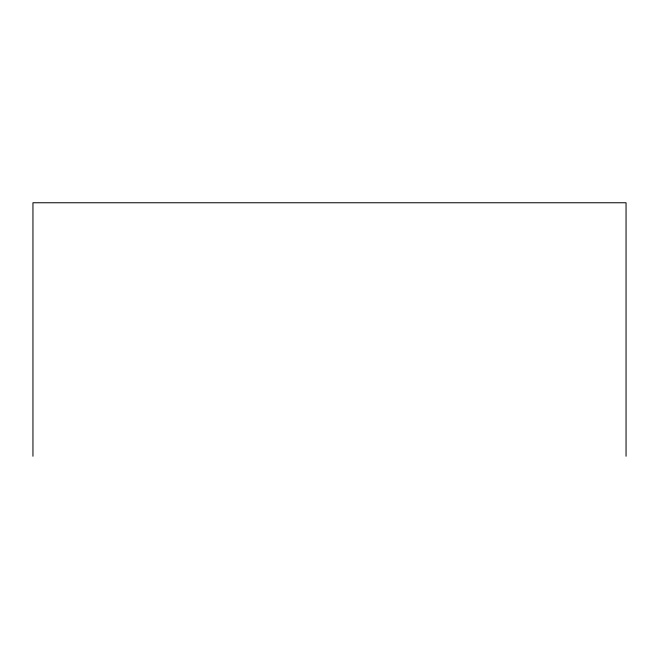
<?xml version="1.0" encoding="UTF-8"?>
<svg xmlns="http://www.w3.org/2000/svg" width="659" height="659" viewBox="0 0 659 659"><rect width="100%" height="100%" fill="white"/><g stroke="black" fill="none" stroke-linecap="round" stroke-linejoin="round"><path stroke-width="0.99" d="M626.05 456.242L626.05 202.758L32.95 202.758L32.95 456.242"/></g></svg>
